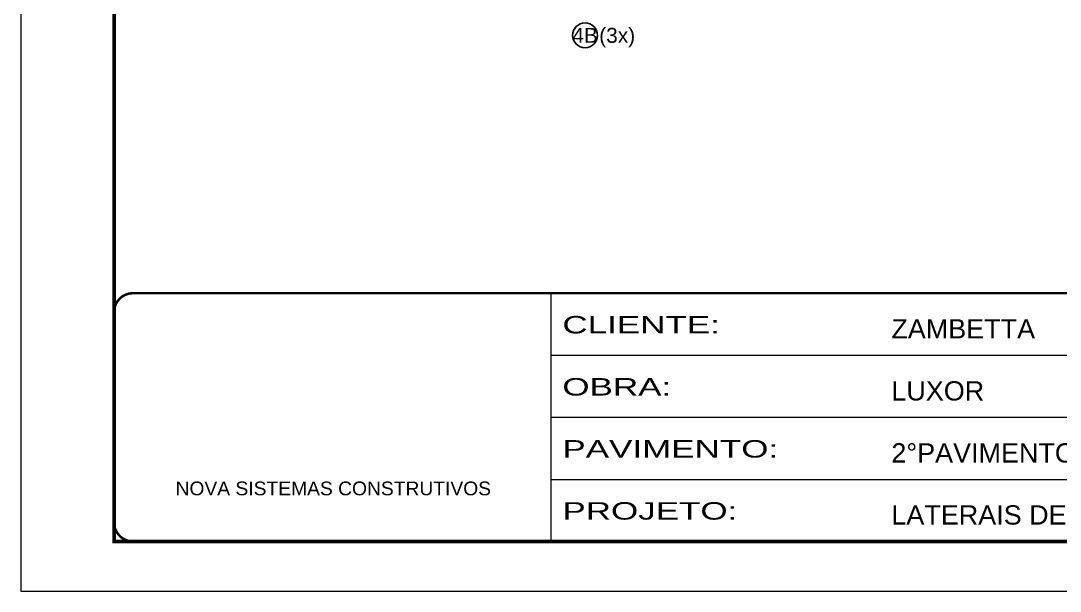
# Model space of a CAD drawing. Extents: x -15895 to 12929, y -2522 to 15173.
# Drawn here: x 3309 to 4144, y 4369 to 4827 of the extents above; entities that cross this region are included whole.
import ezdxf
from ezdxf.enums import TextEntityAlignment as Align

# ---------------------------------------------------------------- set-up
doc = ezdxf.new("R2010")
doc.units = 0
doc.linetypes.add('CONTINUO', pattern=[0])
doc.linetypes.add('DASHED', pattern=[0.75, 0.5, -0.25])
doc.layers.add('Folhas', color=255, linetype='Continuous', lineweight=9)
doc.layers.add('SARRAFO DE PRESSAO', color=251, linetype='DASHED', lineweight=9)
doc.layers.add('Romaneio', color=10, linetype='Continuous')
doc.styles.add('ARIAL', font='arial.ttf')
doc.styles.add('Tecnologia', font='')
doc.styles.get('Tecnologia').set_extended_font_data('Forgotten Futurist')

# ---------------------------------------------------------------- blocks, each defined once
blk = doc.blocks.new('9999999999')
at = {"color": 30, "linetype": 'CONTINUO'}
for p, q in [((98564.56, 34230.21), (98564.56, 34429.45)), ((98564.56, 34379.64), (99583.98, 34379.64)), ((98564.56, 34329.83), (99487.98, 34329.83)), ((98564.56, 34280.02), (99487.98, 34280.02))]:
    blk.add_line(p, q, dxfattribs=at)
at = {"color": 30, "linetype": 'CONTINUO', "const_width": 2}
blk.add_lwpolyline([(99583.98, 34230.21), (99583.98, 34414.45, 0.414214), (99568.98, 34429.45), (98228.98, 34429.45, 0.414214), (98213.98, 34414.45), (98213.98, 34245.21, 0.414214), (98228.98, 34230.21), (99583.98, 34230.21)], format="xyb", dxfattribs=at)
at = {"layer": 'Folhas'}
blk.add_lwpolyline([(98138.98, 34190.21), (99623.98, 34190.21), (99623.98, 35240.21), (98138.98, 35240.21)], close=True, dxfattribs=at)
at = {"layer": 'Folhas', "color": 30, "const_width": 3}
blk.add_lwpolyline([(98213.98, 34230.21), (99583.98, 34230.21), (99583.98, 35200.21), (98213.98, 35200.21)], close=True, dxfattribs=at)
at = {"color": 7, "linetype": 'Continuous', "ltscale": 5, "style": 'ARIAL'}
for s, height, p in [('ZAMBETTA', 15.483, (98837.68, 34393.13)), ('LUXOR', 15.483, (98837.68, 34343.32)), ('2°PAVIMENTO - 2°ETAPA', 15.4829, (98837.68, 34293.51)), ('NOVA SISTEMAS CONSTRUTIVOS', 11.0592, (98263.19, 34267.21)), ('LATERAIS DE VIGAS', 15.4829, (98837.68, 34243.7))]:
    blk.add_text(s, height=height, dxfattribs=at).set_placement(p)
at = {"layer": 'Folhas', "color": 7, "style": 'Tecnologia', "width": 1.5}
for s, p in [('CLIENTE:', (98573.65, 34397.17)), ('OBRA:', (98573.65, 34347.31)), ('PAVIMENTO:', (98573.65, 34297.5)), ('PROJETO:', (98573.65, 34247.69))]:
    blk.add_text(s, height=14, dxfattribs=at).set_placement(p)

msp = doc.modelspace()

# ---------------------------------------------------------------- linework, layer by layer
at = {"layer": 'Romaneio', "color": 1, "linetype": 'ByBlock'}
msp.add_circle((3762.26, 4815.53), 10, dxfattribs=at)

# ---------------------------------------------------------------- block references
at = {"layer": 'SARRAFO DE PRESSAO', "color": 6, "linetype": 'ByBlock'}
msp.add_blockref('9999999999', (-94829.61, -29820.95), dxfattribs=at)

# ---------------------------------------------------------------- texts
at = {"layer": 'Romaneio', "color": 255, "linetype": 'ByBlock', "style": 'ARIAL'}
for s, p in [('(3x)', (3788.01, 4815.53)), ('4B', (3762.26, 4815.53))]:
    msp.add_text(s, height=12, dxfattribs=at).set_placement(p, align=Align.MIDDLE_CENTER)

doc.saveas('drawing.dxf')
